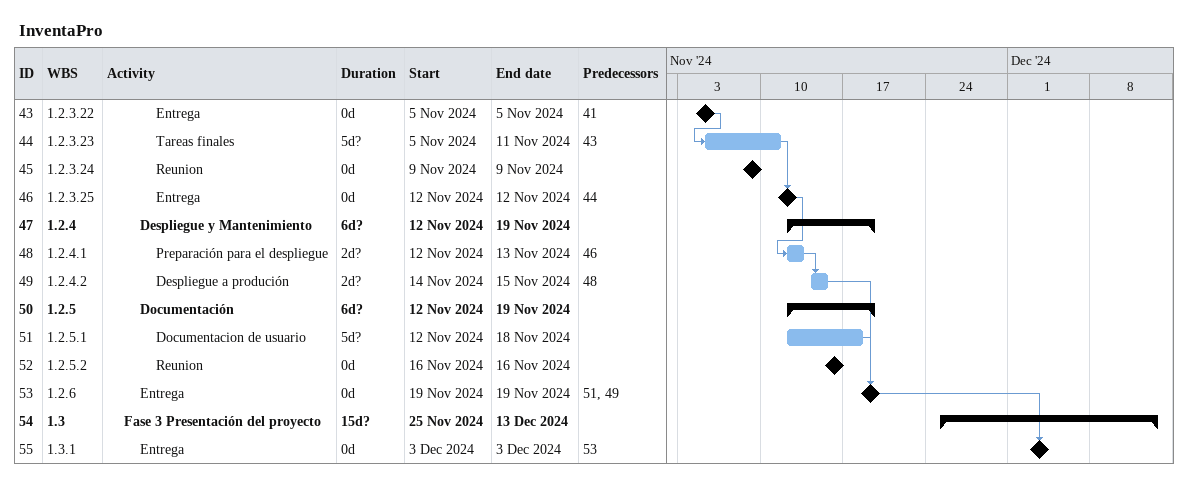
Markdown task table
InventaPro

| ID | WBS | Task | Duration | Start | Finish | Predecessors |
|---|---|---|---|---|---|---|
| 43 | 1.2.3.22 | Entrega | 0d | 2024-11-05 | 2024-11-05 | 41 |
| 44 | 1.2.3.23 | Tareas finales | 5d? | 2024-11-05 | 2024-11-11 | 43 |
| 45 | 1.2.3.24 | Reunion | 0d | 2024-11-09 | 2024-11-09 |  |
| 46 | 1.2.3.25 | Entrega | 0d | 2024-11-12 | 2024-11-12 | 44 |
| 47 | 1.2.4 | **Despliegue y Mantenimiento** | 6d? | 2024-11-12 | 2024-11-19 |  |
| 48 | 1.2.4.1 | Preparación para el despliegue | 2d? | 2024-11-12 | 2024-11-13 | 46 |
| 49 | 1.2.4.2 | Despliegue a produción | 2d? | 2024-11-14 | 2024-11-15 | 48 |
| 50 | 1.2.5 | **Documentación** | 6d? | 2024-11-12 | 2024-11-19 |  |
| 51 | 1.2.5.1 | Documentacion de usuario | 5d? | 2024-11-12 | 2024-11-18 |  |
| 52 | 1.2.5.2 | Reunion | 0d | 2024-11-16 | 2024-11-16 |  |
| 53 | 1.2.6 | Entrega | 0d | 2024-11-19 | 2024-11-19 | 51, 49 |
| 54 | 1.3 | **Fase 3 Presentación del proyecto** | 15d? | 2024-11-25 | 2024-12-13 |  |
| 55 | 1.3.1 | Entrega | 0d | 2024-12-03 | 2024-12-03 | 53 |
